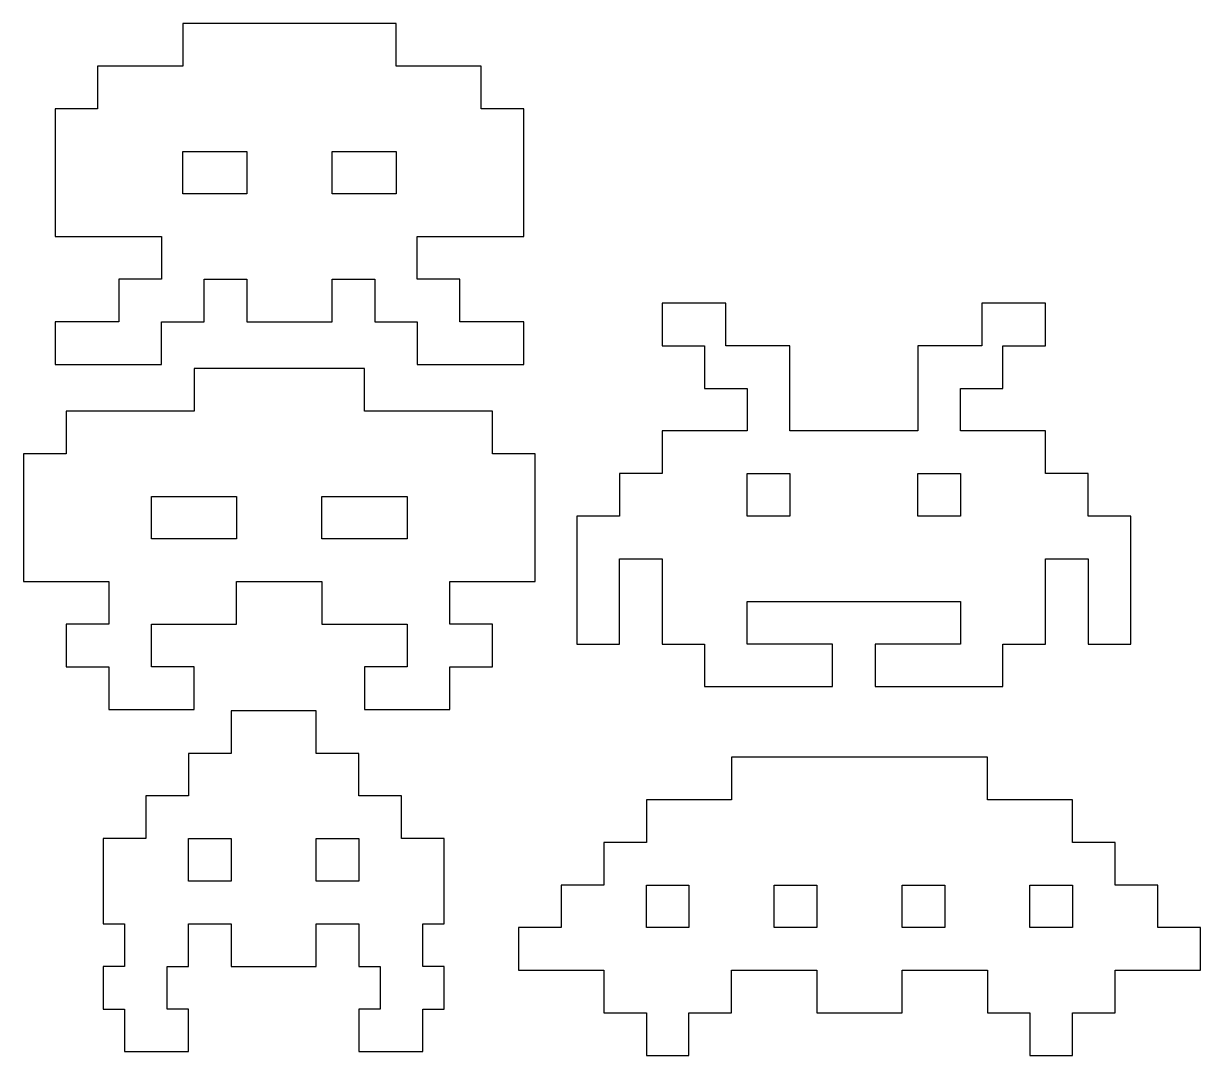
# Model space of a CAD drawing. Header units: millimetres. Extents: x 28.5 to 111.3, y 97.1 to 169.8.
import ezdxf

# ---------------------------------------------------------------- set-up
doc = ezdxf.new("R2010")
doc.units = ezdxf.units.MM
doc.layers.add('LAYER_1', color=7, linetype='CONTINUOUS')

msp = doc.modelspace()

# ---------------------------------------------------------------- linework, layer by layer
at = {"layer": 'LAYER_1'}
for points in [[(60.715, 148.794), (59.215, 148.794), (59.215, 151.794), (56.215, 151.794), (56.215, 154.794), (63.715, 154.794), (63.715, 163.794), (60.715, 163.794), (60.715, 166.794), (54.715, 166.794), (54.715, 169.794), (45.715, 169.794), (39.715, 169.794), (39.715, 166.794), (33.715, 166.794), (33.715, 163.794), (30.715, 163.794), (30.715, 154.794), (38.215, 154.794), (38.215, 151.794), (35.215, 151.794), (35.215, 148.794), (30.715, 148.794), (30.715, 145.794), (38.215, 145.794), (38.215, 148.794), (41.215, 148.794), (41.215, 151.794), (44.215, 151.794), (44.215, 148.794), (50.215, 148.794), (50.215, 151.794), (53.215, 151.794), (53.215, 148.794), (56.215, 148.794), (56.215, 145.794), (63.715, 145.794), (63.715, 148.794), (60.715, 148.794)], [(44.215, 157.794), (39.715, 157.794), (39.715, 160.794), (44.215, 160.794), (44.215, 157.794)], [(54.715, 157.794), (50.215, 157.794), (50.215, 160.794), (54.715, 160.794), (54.715, 157.794)], [(103.435, 135.104), (103.435, 138.104), (100.435, 138.104), (100.435, 141.104), (97.435, 141.104), (94.435, 141.104), (94.435, 144.104), (97.435, 144.104), (97.435, 147.104), (100.435, 147.104), (100.435, 150.104), (95.935, 150.104), (95.935, 147.104), (92.935, 147.104), (91.435, 147.104), (91.435, 141.104), (82.436, 141.104), (82.436, 147.104), (77.936, 147.104), (77.936, 150.104), (73.436, 150.104), (73.436, 147.104), (76.436, 147.104), (76.436, 144.104), (79.436, 144.104), (79.436, 141.104), (73.436, 141.104), (73.436, 138.104), (70.436, 138.104), (70.436, 135.104), (67.436, 135.104), (67.436, 126.104), (70.436, 126.104), (70.436, 132.104), (73.436, 132.104), (73.436, 126.104), (76.436, 126.104), (76.436, 123.104), (85.435, 123.104), (85.435, 126.104), (79.436, 126.104), (79.436, 129.104), (94.435, 129.104), (94.435, 126.104), (88.435, 126.104), (88.435, 123.104), (92.935, 123.104), (97.435, 123.104), (97.435, 126.104), (100.435, 126.104), (100.435, 132.104), (103.435, 132.104), (103.435, 126.104), (106.435, 126.104), (106.435, 135.104), (103.435, 135.104)], [(64.5, 130.5), (64.5, 139.5), (61.5, 139.5), (61.5, 142.5), (52.5, 142.5), (52.5, 145.5), (40.5, 145.5), (40.5, 142.5), (31.5, 142.5), (31.5, 139.5), (28.5, 139.5), (28.5, 130.5), (34.5, 130.5), (34.5, 127.5), (31.5, 127.5), (31.5, 124.5), (34.5, 124.5), (34.5, 121.5), (40.5, 121.5), (40.5, 124.5), (37.5, 124.5), (37.5, 127.5), (43.5, 127.5), (43.5, 130.5), (49.5, 130.5), (49.5, 127.5), (55.5, 127.5), (55.5, 124.5), (52.5, 124.5), (52.5, 121.5), (58.5, 121.5), (58.5, 124.5), (61.5, 124.5), (61.5, 127.5), (58.5, 127.5), (58.5, 130.5), (64.5, 130.5)], [(82.436, 135.104), (79.436, 135.104), (79.436, 138.104), (82.436, 138.104), (82.436, 135.104)], [(94.435, 135.104), (91.435, 135.104), (91.435, 138.104), (94.435, 138.104), (94.435, 135.104)], [(43.5, 133.5), (37.5, 133.5), (37.5, 136.5), (43.5, 136.5), (43.5, 133.5)], [(55.5, 133.5), (49.5, 133.5), (49.5, 136.5), (55.5, 136.5), (55.5, 133.5)], [(58.104, 106.404), (58.104, 112.404), (55.104, 112.404), (55.104, 115.404), (52.104, 115.404), (52.104, 118.404), (49.104, 118.404), (49.104, 121.404), (43.104, 121.404), (43.104, 118.404), (40.104, 118.404), (40.104, 115.404), (37.104, 115.404), (37.104, 112.404), (34.104, 112.404), (34.104, 106.404), (35.604, 106.404), (35.604, 103.404), (34.104, 103.404), (34.104, 100.404), (35.604, 100.404), (35.604, 97.404), (40.104, 97.404), (40.104, 100.404), (38.604, 100.404), (38.604, 103.404), (40.104, 103.404), (40.104, 106.404), (43.104, 106.404), (43.104, 103.404), (49.104, 103.404), (49.104, 106.404), (52.104, 106.404), (52.104, 103.404), (53.604, 103.404), (53.604, 100.404), (52.104, 100.404), (52.104, 97.404), (56.604, 97.404), (56.604, 100.404), (58.104, 100.404), (58.104, 103.404), (56.604, 103.404), (56.604, 106.404), (58.104, 106.404)], [(108.333, 106.134), (108.333, 109.134), (105.333, 109.134), (105.333, 112.134), (102.333, 112.134), (102.333, 115.134), (96.333, 115.134), (96.333, 118.134), (78.333, 118.134), (78.333, 115.134), (72.333, 115.134), (72.333, 112.134), (69.333, 112.134), (69.333, 109.134), (66.333, 109.134), (66.333, 106.134), (63.333, 106.134), (63.333, 103.134), (69.333, 103.134), (69.333, 100.134), (72.333, 100.134), (72.333, 97.134), (75.333, 97.134), (75.333, 100.134), (78.333, 100.134), (78.333, 103.134), (84.333, 103.134), (84.333, 100.134), (90.333, 100.134), (90.333, 103.134), (96.333, 103.134), (96.333, 100.134), (99.333, 100.134), (99.333, 97.134), (102.333, 97.134), (102.333, 100.134), (105.333, 100.134), (105.333, 103.134), (111.333, 103.134), (111.333, 106.134), (108.333, 106.134)], [(43.104, 109.404), (40.104, 109.404), (40.104, 112.404), (43.104, 112.404), (43.104, 109.404)], [(52.104, 109.404), (49.104, 109.404), (49.104, 112.404), (52.104, 112.404), (52.104, 109.404)], [(75.333, 106.134), (72.333, 106.134), (72.333, 109.134), (75.333, 109.134), (75.333, 106.134)], [(84.333, 106.134), (81.333, 106.134), (81.333, 109.134), (84.333, 109.134), (84.333, 106.134)], [(93.333, 106.134), (90.333, 106.134), (90.333, 109.134), (93.333, 109.134), (93.333, 106.134)], [(102.333, 106.134), (99.333, 106.134), (99.333, 109.134), (102.333, 109.134), (102.333, 106.134)]]:
    msp.add_lwpolyline(points, dxfattribs=at)

doc.saveas('drawing.dxf')
